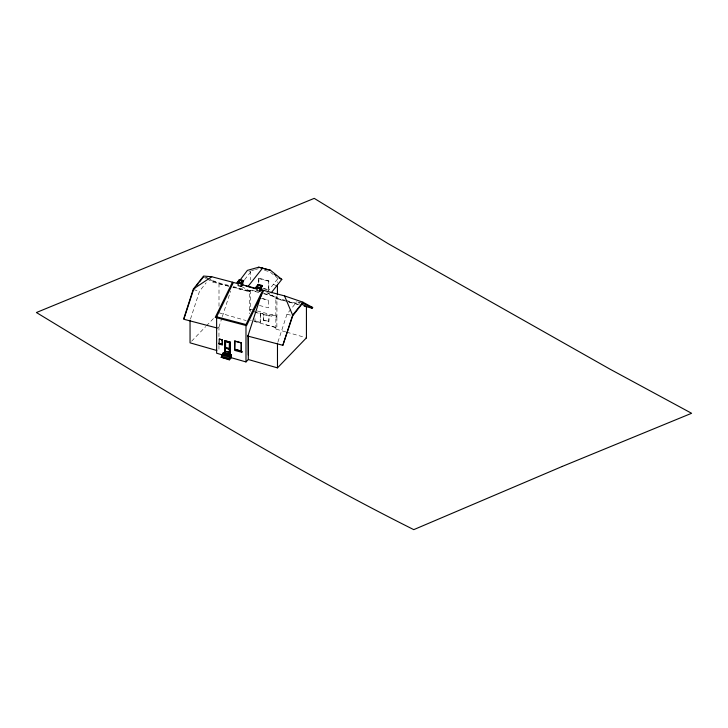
<?xml version="1.0" encoding="UTF-8"?>
<svg xmlns="http://www.w3.org/2000/svg" width="728" height="728" viewBox="0 0 728 728"><rect width="100%" height="100%" fill="white"/><g stroke="black" fill="none" stroke-linecap="round" stroke-linejoin="round"><path stroke-width="0.55" stroke-dasharray="3.64 2.73" d="M190.508 319.001L199.536 291.191L206.188 282.773M221.976 317.736L218.518 328.374L219.073 327.682M222.322 316.671L230.612 291.127M277.941 342.005L286.978 314.196L296.942 301.565M207.207 279.015L212.84 282.082L213.386 281.381L228.783 285.431M228.719 286.086L218.882 283.674L209.509 278.56M244.581 279.707L250.559 272.126L248.294 271.526L249.804 271.107M258.577 283.001L258.849 278.16L268.796 280.771L268.796 289.771L263.545 288.807M249.131 291.628L249.677 290.927L240.895 286.14M258.941 292.538L250.478 290.308L249.404 291.664L232.924 287.369M268.523 290.117L268.796 280.771M249.404 310.547L250.478 309.191M267.458 291.837L277.432 279.197M259.459 305.505L268.459 307.789L268.459 300.164L262.499 298.598M255.046 318.609L254.773 321.203L260.151 322.622L260.424 313.304L263.882 314.214L263.6 320.466L268.796 321.831L269.069 315.579L271.963 316.252L254.081 311.548M264.237 293.93L276.931 297.27L275.857 298.626L284.666 300.973M276.003 298.698L276.549 297.998L285.312 300.3M263.6 320.466L263.882 314.214M260.151 322.622L260.424 313.304M268.796 321.831L269.069 315.579M275.857 317.508L276.931 316.143L276.931 297.27M285.685 331.886L275.857 329.065L276.877 327.755L276.877 316.216L271.963 314.842L271.908 316.325M191.61 341.204L205.696 326.59M206.479 325.78L213.522 318.473M251.533 270.625L254.436 269.806M255.41 269.533L258.313 268.723M264.519 270.352L269.688 271.717L277.432 277.959L277.432 282.537M258.577 278.506L268.523 281.117M262.826 288.197L268.796 289.771M267.74 292.929L269.624 293.42M205.478 277.505L207.489 278.032M298.88 302.075L301.783 302.83M255.938 291.373L250.559 289.953L249.249 291.482M263.463 293.348L277.432 297.024L276.121 298.553M233.188 286.595L249.677 290.927M286.404 300.591L299.545 304.049M233.042 287.223L249.404 291.519L249.404 313.832M286.941 301.401L275.857 298.48L275.857 329.065M288.024 301.683L298.853 304.531M212.84 282.082L228.61 286.231M288.998 302.12L299.818 304.968M261.443 298.407L268.404 300.236M193.493 289.608L199.536 291.191M286.978 314.196L292.783 315.724M257.239 310.965L276.931 316.143M250.423 309.254L252.98 309.928M254.773 312.239L260.151 313.65M263.6 314.56L268.796 315.925M263.882 320.12L269.069 321.485M255.046 320.857L260.424 322.267M265.574 324.779L276.877 327.755L250.423 320.438M217.745 327.509L218.955 327.827L218.955 337.765M219.001 312.785L246.146 320.566M286.777 332.196L305.341 337.51M273.446 284.248L276.549 285.94M297.879 302.075L299.754 303.094M266.794 292.683L276.549 297.998M206.543 277.65L209.473 279.252M210.456 279.789L213.386 281.381M204.395 277.486L206.27 278.506M258.849 278.16L258.849 282.655M250.559 270.889L250.559 279.925M250.478 290.308L250.423 311.493M219.001 283.529L219.001 307.161M218.955 345.545L218.955 351.105"/><path stroke-width="1.09" d="M257.703 288.834L242.005 284.703L241.177 286.404L238.138 285.604L238.138 282.637L247.402 270.37L258.704 267.203L270.507 270.306L281.809 279.416L271.262 292.783M238.138 282.637L239.812 280.016L242.824 280.808L241.177 282.901L238.165 282.109M256.875 287.569L258.549 284.948L261.561 285.74L261.561 290.062L260.742 289.635L259.914 291.327L256.875 290.527L256.875 287.569L258.549 284.948M238.047 283.665L211.73 276.74L203.603 276.049L193.348 289.052L183.565 319.183L217.317 328.064M184.111 318.482L193.148 290.672M260.742 289.635L284.512 295.887L302.894 302.166L312.676 307.498L312.13 308.199L302.748 303.085L292.783 315.724L282.846 345.3L247.875 336.099L261.407 294.44M282.846 345.3L292.638 315.169L302.894 302.166M232.45 282.191L215.233 317.408L246.546 325.644L263.764 290.426M222.331 354.882L216.626 353.198L216.626 316.816L233.315 282.701M231.349 357.739L231.349 354.673L223.278 352.552L221.248 357.239L229.32 359.86L231.349 357.739L245.982 361.925L245.982 324.533L262.79 290.172M193.493 289.608L195.486 287.078M196.815 285.394L198.143 283.711M199.472 282.027L203.458 276.968M237.282 282.291L239.485 279.516L243.698 280.626L241.505 283.947L237.282 282.837L237.282 282.291L241.505 283.401L243.698 280.626M237.282 282.837L239.485 279.516M239.785 280.553L242.824 281.354L241.177 283.438L241.177 286.404M248.093 286.359L262.671 267.995M256.019 287.223L258.222 284.439L262.435 285.549L260.242 288.87L256.019 287.76L256.019 287.223L260.242 288.334L262.435 285.549M256.019 287.76L258.222 284.439M219.255 339.057L222.322 339.867L219.255 339.057L219.119 343.434L222.322 344.071L222.322 339.867M261.561 285.74L259.914 287.824L256.902 287.032M260.46 287.669L261.561 286.277L258.522 285.476M224.615 340.604L224.533 352.853L224.615 340.604L230.103 342.051L230.021 354.299L230.103 342.051M222.322 344.071L222.186 340.04M225.562 341.523L229.347 342.442L229.293 348.366L225.562 347.383L225.616 341.459L229.347 342.442M225.543 348.102L229.338 349.103L225.543 348.102L225.48 351.324L229.284 352.325L229.338 349.103M225.48 351.324L229.338 352.261M221.248 357.521L221.904 356.693M241.286 342.724L241.15 351.187L241.869 351.378L241.842 352.288L234.68 350.396L234.844 341.023L241.286 342.724L241.286 351.014L234.68 349.504L234.844 341.023M229.32 359.86L231.349 354.673M247.875 336.099L248.43 335.399M245.982 361.925L248.312 359.514L248.212 335.526L248.312 355.064M248.312 359.514L277.477 367.868L306.433 337.828M193.348 289.052L211.73 276.74M246 286.022L255.665 288.779M258.704 267.203L270.507 270.306M281.809 279.416L279.024 277.987M240.54 280.326L242.642 280.881M260.324 285.54L262.435 286.095M309.391 306.634L312.676 307.498M304.149 306.106L312.13 308.199M216.626 316.816L245.982 324.533M234.707 341.195L241.15 342.897M224.533 340.713L230.021 342.151M241.123 351.224L241.869 351.378L241.842 352.288M224.615 352.752L230.103 354.19M222.595 353.426L230.667 355.546M222.595 354.263L230.667 356.383M221.904 355.137L229.975 357.257M221.904 356.401L229.975 358.531M221.248 357.239L229.32 359.359M234.844 349.294L241.286 351.014M216.808 350.496L190.044 342.833L190.044 320.22M301.629 304.113L306.433 306.524L306.433 337.929M242.005 284.703L242.815 285.149L242.824 281.354M274.656 274.465L276.403 275.876M284.512 295.887L292.638 315.169M238.957 281.599L238.984 282.846M277.432 284.766L277.432 294.795M277.477 343.225L277.477 367.868M260.242 288.334L260.242 288.87M259.914 288.37L259.914 291.327M241.505 283.401L241.505 283.947M218.755 343.343L222.495 344.326L222.468 344.999L218.728 344.016L218.755 343.343M562.307 466.42L413.768 529.638C283.893 464.673 160.497 387.733 36.4 312.53L314.232 198.362L387.969 243.552L609.909 369.105L691.6 413.286L562.307 466.42"/></g></svg>
